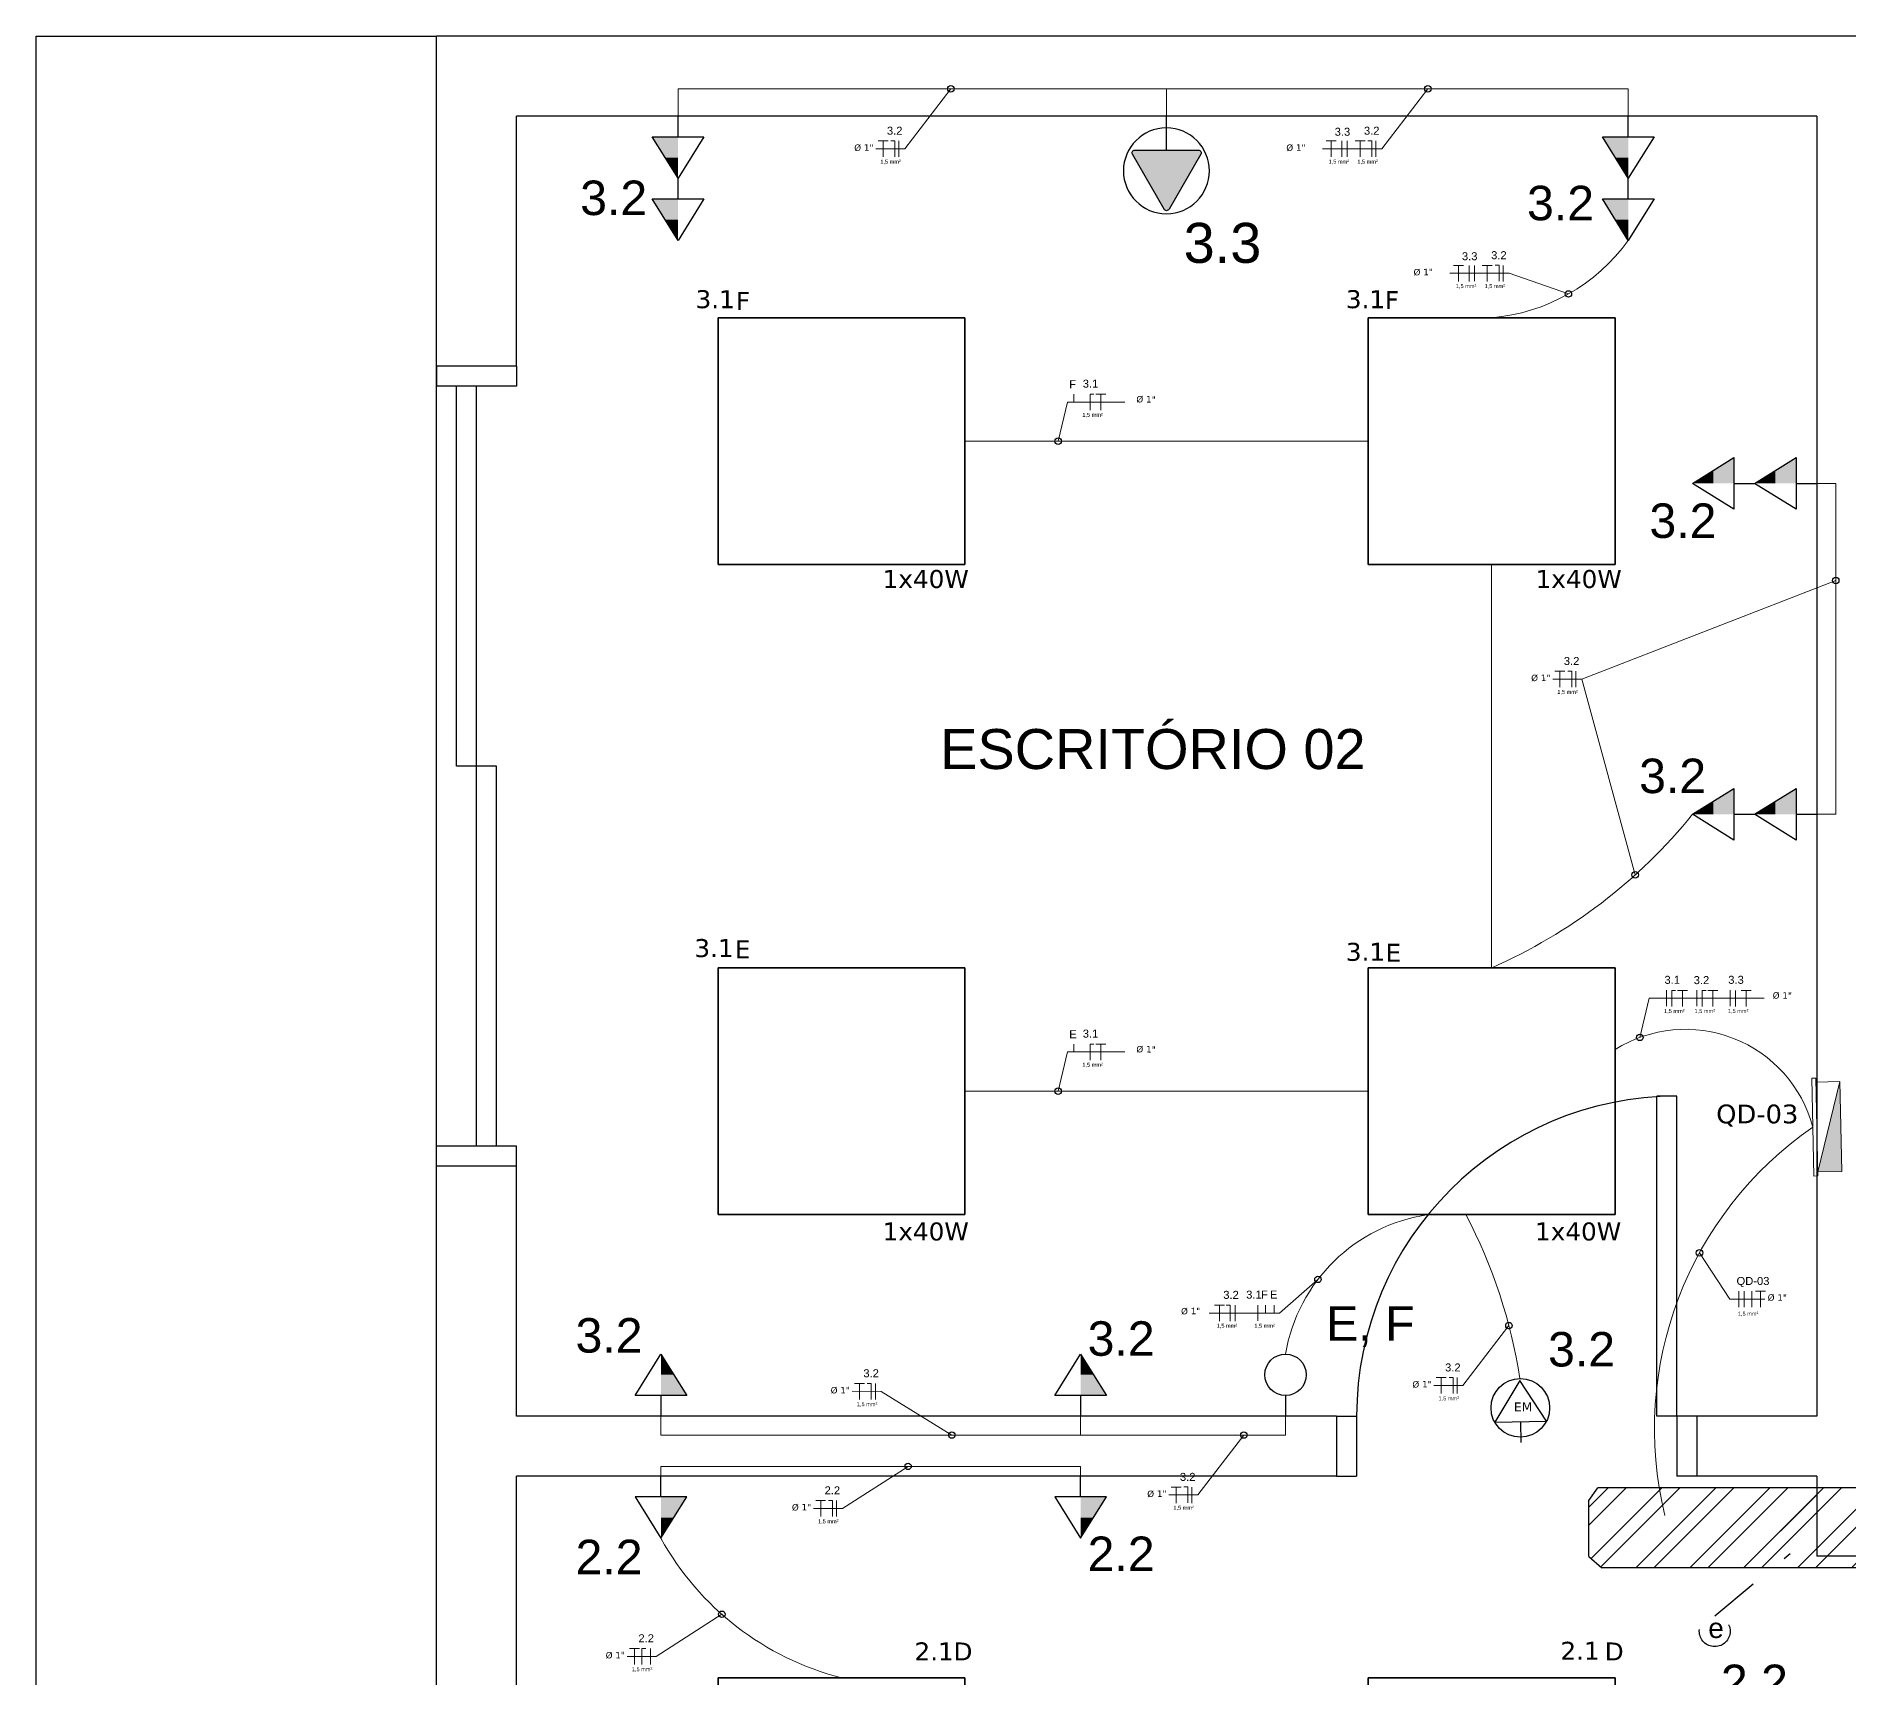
# Model space of a CAD drawing. Header units: metres. Extents: x 3257.7 to 3310.8, y 1679.5 to 1717.1.
# Drawn here: x 3261.399 to 3265.929, y 1697.035 to 1701.139 of the extents above; entities that cross this region are included whole.
import ezdxf
from ezdxf.enums import TextEntityAlignment as Align

# ---------------------------------------------------------------- set-up
doc = ezdxf.new("R2010")
doc.units = ezdxf.units.M
doc.linetypes.add('HIDDEN2', pattern=[0.1875, 0.125, -0.0625])
doc.layers.add('DLX_BLD1_LUM', color=7, linetype='Continuous', true_color=0x55aa00)
for name, color, linetype, lineweight in [('ELE-PEÇAS', 10, 'Continuous', 13), ('Elet TEXT TOMADAS', 7, 'Continuous', 0), ('ELETRODUTO LUMINÁRIAS', 3, 'Continuous', 30), ('ELETRODUTOS', 5, 'Continuous', 20), ('REDE ELETRICA', 7, 'Continuous', 9)]:
    doc.layers.add(name, color=color, linetype=linetype, lineweight=lineweight)
for name, color, linetype in [('ELET- PEÇAS', 4, 'Continuous'), ('ELET-TOMADA', 4, 'Continuous'), ('ELETROCALHA NO FORRO', 6, 'Continuous'), ('ELETRODUTO LUMINÁRIA', 3, 'Continuous'), ('PAREDE', 4, 'Continuous'), ('PROJECAO', 1, 'HIDDEN2'), ('TEXTO-1', 7, 'Continuous'), ('VISTA', 251, 'Continuous')]:
    doc.layers.add(name, color=color, linetype=linetype)
doc.styles.add('ARIAL', font='arial.ttf')
doc.styles.add('GYN_Carimbo_Página', font='arial.ttf', dxfattribs={"height": 0.6})
doc.styles.add('KDF2', font='verdana.ttf', dxfattribs={"width": 0.9})
doc.styles.get("Standard").update_dxf_attribs({"font": 'arial.ttf'})
doc.styles.add('TableTextStyle', font='')
doc.styles.add('VERDANA', font='verdana.ttf')
doc.styles.get('TableTextStyle').set_extended_font_data('VERDANA.TTF')

# ---------------------------------------------------------------- blocks, each defined once
blk = doc.blocks.new('*U12')
blk.add_line((0, 0.12), (0, 0))
blk.add_circle((0, 0.24), 0.12)
at = {"layer": 'REDE ELETRICA', "style": 'GYN_Carimbo_Página'}
blk.add_attdef('COMANDO', text='', height=0.2, dxfattribs=at).set_placement((0, 0.542), align=Align.MIDDLE_CENTER)
blk = doc.blocks.new('*U15')
for points in [[(0, 0.36), (-0.075, 0.24), (0, 0.24)], [(0, 0.24), (-0.075, 0.24), (-0.15, 0.12), (0, 0.12)]]:
    blk.add_hatch(color=256).paths.add_polyline_path(points)
for p, q in [((0, 0.36), (-0.15, 0.12)), ((0.15, 0.12), (0, 0.36)), ((-0.15, 0.12), (0.15, 0.12)), ((0, 0.12), (0, 0))]:
    blk.add_line(p, q)
at = {"layer": 'REDE ELETRICA', "style": 'GYN_Carimbo_Página'}
blk.add_attdef('CIRCUITO', text='', height=0.2, dxfattribs=at).set_placement((0, 0.542), align=Align.MIDDLE_CENTER)
blk = doc.blocks.new('TOM-BAIXA')
at = {"layer": 'ELET- PEÇAS'}
blk.add_line((0, -0.0898), (0, 0), dxfattribs=at)
blk.add_lwpolyline([(0.0065, -0.2469), (0.0907, -0.101, 0.57735), (0.0842, -0.0898), (-0.0842, -0.0898, 0.57735), (-0.0907, -0.101), (-0.0065, -0.2469, 0.57735)], format="xyb", close=True, dxfattribs=at)
blk = doc.blocks.new('bifasica')
at = {"layer": 'ELET-TOMADA', "ltscale": 0.5}
blk.add_hatch(color=256, dxfattribs=at).paths.add_polyline_path([(-0.0435, -0.0838, 0.57735), (-0.0322, -0.0903), (0.1136, -0.0061, 0.57735), (0.1136, 0.0068), (-0.0322, 0.0911, 0.57735), (-0.0435, 0.0846)])
at = {"layer": 'ELETRODUTO LUMINÁRIAS'}
blk.add_circle((0.0116, 0.0009), 0.1139, dxfattribs=at)
at = {"layer": 'ELET-TOMADA', "ltscale": 0.5, "rotation": 90}
blk.add_blockref('TOM-BAIXA', (-0.1333, 0.0004), dxfattribs=at)
blk = doc.blocks.new('QLT SOBRE-50')
at = {"ltscale": 0.03}
h = blk.add_hatch(color=3, dxfattribs=at)
h.set_gradient(color1=(0, 255, 0), color2=(0, 255, 0), tint=1)
h.paths.add_polyline_path([(-0.225, 0.12), (-0.225, 0), (0.225, 0)])
for p, q in [((-0.245, 0.12), (-0.245, 0.14)), ((0.245, 0.14), (-0.245, 0.14)), ((0.245, 0.12), (-0.245, 0.12)), ((-0.225, 0.12), (-0.225, 0)), ((0.225, 0), (-0.225, 0.12)), ((0.225, 0), (0.225, 0.12)), ((0.245, 0.12), (0.245, 0.14)), ((-0.225, 0), (0.225, 0))]:
    blk.add_line(p, q)
blk = doc.blocks.new('*U36')
for p, q in [((0, 0.36), (-0.15, 0.12)), ((0.15, 0.12), (0, 0.36)), ((-0.15, 0.12), (0.15, 0.12)), ((0, 0.12), (0, 0))]:
    blk.add_line(p, q)
blk.add_circle((0, 0.2), 0.17)
at = {"layer": 'REDE ELETRICA', "style": 'GYN_Carimbo_Página'}
blk.add_attdef('CIRCUITO', text='', height=0.2, dxfattribs=at).set_placement((0, 0.542), align=Align.MIDDLE_CENTER)

msp = doc.modelspace()

# ---------------------------------------------------------------- hatches: boundary and pattern name
at = {"layer": 'ELETROCALHA NO FORRO'}
h = msp.add_hatch(dxfattribs=at)
h.set_pattern_fill('ANSI32', color=256, scale=0.01)
h.paths.add_polyline_path([(3272.9616, 1696.3353), (3272.4185, 1696.3353, -0.027694), (3272.3336, 1696.3101, 0.051154), (3272.2886, 1696.1353), (3272.9616, 1696.1353)])
h.paths.add_polyline_path([(3272.3336, 1696.3101, -0.058231), (3272.1491, 1696.2886), (3272.1491, 1696.2386), (3272.1491, 1696.1353), (3272.2886, 1696.1353, -0.051154)])
h.paths.add_polyline_path([(3272.3336, 1696.3101, -0.007623), (3272.3433, 1696.3353), (3271.9491, 1696.3353), (3271.9491, 1696.2886), (3272.1491, 1696.2886, 0.058231)])
h.paths.add_polyline_path([(3272.1491, 1696.2886), (3271.9491, 1696.2886), (3271.9491, 1696.2386), (3272.1491, 1696.2386)])
h.paths.add_polyline_path([(3272.1491, 1696.2386), (3271.9491, 1696.2386), (3271.9491, 1696.1353), (3272.1491, 1696.1353)])
h.paths.add_polyline_path([(3275.3991, 1696.3353), (3272.9616, 1696.3353), (3272.9616, 1696.1353), (3275.3991, 1696.1353)])
h.paths.add_polyline_path([(3276.3616, 1696.3353), (3276.0042, 1696.3353), (3275.9596, 1696.3697), (3275.9596, 1696.777, 0.170652), (3275.7596, 1696.6927), (3275.7596, 1696.3663), (3275.7231, 1696.3353), (3275.5491, 1696.3353), (3275.5491, 1696.1353), (3276.3616, 1696.1353)])
h.paths.add_polyline_path([(3275.5031, 1696.3353), (3275.3991, 1696.3353), (3275.3991, 1696.1353), (3275.5031, 1696.1353)])
h.paths.add_polyline_path([(3275.5491, 1696.3353), (3275.5031, 1696.3353), (3275.5031, 1696.1353), (3275.5491, 1696.1353)])
h.paths.add_polyline_path([(3276.7193, 1696.2973), (3276.6702, 1696.3353), (3276.3616, 1696.3353), (3276.3616, 1696.1353), (3276.6742, 1696.1353), (3276.7193, 1696.1648)])
h.paths.add_polyline_path([(3275.8991, 1698.2861), (3275.7764, 1698.2861), (3275.7596, 1698.2709), (3275.7596, 1697.6886), (3275.8491, 1697.6886), (3275.8991, 1697.6886)])
h.paths.add_polyline_path([(3275.9491, 1698.2793), (3275.9394, 1698.2861), (3275.8991, 1698.2861), (3275.8991, 1697.6886), (3275.9491, 1697.6886)])
h.paths.add_polyline_path([(3275.9596, 1698.272), (3275.9491, 1698.2793), (3275.9491, 1697.6886), (3275.8991, 1697.6886), (3275.8991, 1697.5386), (3275.8491, 1697.5386), (3275.7596, 1697.5386), (3275.7596, 1696.6927, -0.170652), (3275.9596, 1696.777)])
h.paths.add_polyline_path([(3275.8991, 1697.6886), (3275.8491, 1697.6886), (3275.8491, 1697.5386), (3275.8991, 1697.5386)], flags=17)
h.paths.add_polyline_path([(3275.8491, 1697.6886), (3275.7596, 1697.6886), (3275.7596, 1697.5386), (3275.8491, 1697.5386)], flags=17)
h.paths.add_polyline_path([(3269.2491, 1697.5095), (3267.5618, 1697.5095, 0.025129), (3267.5652, 1697.3095), (3269.2491, 1697.3095)])
h.paths.add_polyline_path([(3268.9358, 1697.4869), (3269.0652, 1697.4869), (3269.0005, 1697.3834)], flags=16)
h.paths.add_polyline_path([(3269.4491, 1697.5095), (3269.2491, 1697.5095), (3269.2491, 1697.3095), (3269.4379, 1697.3095), (3269.4491, 1697.2994)])
h.paths.add_polyline_path([(3267.5618, 1697.5095), (3266.3249, 1697.5095), (3266.3249, 1697.4869), (3266.3896, 1697.4869), (3266.3249, 1697.3834, 0.039705), (3266.3556, 1697.3095), (3267.5652, 1697.3095, -0.025129)])
h.paths.add_polyline_path([(3266.3249, 1697.3834), (3266.2603, 1697.4869), (3266.3249, 1697.4869), (3266.3249, 1697.5095), (3265.9991, 1697.5095), (3265.9991, 1697.3386), (3265.8491, 1697.3386), (3265.8491, 1697.5095), (3265.3017, 1697.5095), (3265.2791, 1697.478), (3265.2791, 1697.3379), (3265.3122, 1697.3095), (3266.3556, 1697.3095, -0.039705)])
h.paths.add_polyline_path([(3265.9991, 1697.5095), (3265.8491, 1697.5095), (3265.8491, 1697.3386), (3265.9991, 1697.3386)], flags=17)
h.paths.add_polyline_path([(3276.4581, 1698.1019), (3276.6799, 1698.1019), (3276.6799, 1698.1694), (3276.4581, 1698.1694)], flags=9)
h = msp.add_hatch(dxfattribs=at)
h.set_pattern_fill('ANSI32', color=256, scale=0.01)
h.paths.add_polyline_path([(3266.2717, 1696.8387, 0.010536), (3266.226, 1696.8539, -0.624493), (3266.2116, 1696.8515), (3266.0717, 1696.7529), (3266.0717, 1696.0851), (3266.1543, 1696.0335), (3266.206, 1696.0335), (3266.206, 1696.0982), (3266.2717, 1696.0571)])
h.paths.add_polyline_path([(3266.2717, 1697.2678), (3266.3106, 1697.3095), (3267.5652, 1697.3095, -0.025129), (3267.5618, 1697.5095), (3265.9991, 1697.5095), (3265.9991, 1697.3386), (3265.8491, 1697.3386), (3265.8491, 1697.5095), (3265.3017, 1697.5095), (3265.2791, 1697.478), (3265.2791, 1697.3379), (3265.3122, 1697.3095), (3266.035, 1697.3095), (3266.0717, 1697.2643), (3266.0717, 1696.8898, -0.031123), (3266.2104, 1696.8585, -1.003557), (3266.226, 1696.8539, -0.010536), (3266.2717, 1696.8387)])
h.paths.add_polyline_path([(3266.3249, 1697.3834), (3266.2603, 1697.4869), (3266.3896, 1697.4869)], flags=16)
h.paths.add_polyline_path([(3266.2116, 1696.8515, -0.229284), (3266.2104, 1696.8585, 0.031123), (3266.0717, 1696.8898), (3266.0717, 1696.7529)])
h.paths.add_polyline_path([(3266.2717, 1696.01), (3266.206, 1695.9689), (3266.206, 1696.0335), (3266.1543, 1696.0335), (3266.0717, 1695.9819), (3266.0717, 1695.2582), (3266.1543, 1695.2066), (3266.206, 1695.2066), (3266.206, 1695.2713), (3266.2717, 1695.2302)])
h.paths.add_polyline_path([(3266.2717, 1695.183), (3266.206, 1695.142), (3266.206, 1695.2066), (3266.1543, 1695.2066), (3266.0717, 1695.155), (3266.0717, 1694.9074), (3266.1002, 1694.8722), (3266.2407, 1694.8722), (3266.2717, 1694.9038)])
h.paths.add_polyline_path([(3266.2411, 1695.2481), (3266.3507, 1695.2481), (3266.3507, 1695.3757), (3266.2411, 1695.3757)], flags=9)

# ---------------------------------------------------------------- linework, layer by layer
msp.add_line((3261.3991, 1694.1486), (3261.3991, 1701.0786))
for points in [[(3261.3991, 1701.1386), (3262.3991, 1701.1386)], [(3261.3991, 1701.0186), (3261.3991, 1701.1386)], [(3261.3991, 1697.7286), (3261.3991, 1697.8486)]]:
    msp.add_lwpolyline(points)
for centre in [(3263.6848, 1701.007), (3264.877, 1701.007), (3265.2284, 1700.4943), (3263.9532, 1700.1261), (3265.8966, 1699.778), (3265.3951, 1699.0418), (3265.407, 1698.6356), (3263.9532, 1698.5011), (3265.556, 1698.0969), (3264.6025, 1698.0306), (3265.0798, 1697.915), (3263.6876, 1697.6415), (3264.4171, 1697.6415), (3263.5779, 1697.5631), (3263.1125, 1697.1933)]:
    msp.add_circle(centre, 0.00812)
at = {"layer": 'DLX_BLD1_LUM'}
for points in [[(3263.1031, 1699.8176, 0), (3263.1031, 1700.4346, 0)], [(3263.1031, 1700.4346, 0), (3263.1031, 1700.4346, 0)], [(3263.1031, 1700.4346, 0), (3263.1031, 1699.8176, 0)], [(3263.1031, 1700.4346, 0), (3263.7201, 1700.4346, 0)], [(3263.7201, 1700.4346, 0), (3263.1031, 1700.4346, 0)], [(3263.1031, 1700.4346, 0), (3263.1031, 1700.4346, 0)], [(3263.1031, 1700.4346, 0), (3263.1031, 1699.8176, 0)], [(3263.7201, 1700.4346, 0), (3263.1031, 1700.4346, 0)], [(3263.1031, 1699.8176, 0), (3263.1031, 1700.4346, 0)], [(3263.1031, 1700.4346, 0), (3263.7201, 1700.4346, 0)], [(3263.7201, 1700.4346, 0), (3263.7201, 1699.8176, 0)], [(3263.7201, 1699.8176, 0), (3263.7201, 1700.4346, 0)], [(3263.7201, 1700.4346, 0), (3263.7201, 1700.4346, 0)], [(3263.7201, 1700.4346, 0), (3263.7201, 1700.4346, 0)], [(3263.7201, 1699.8176, 0), (3263.7201, 1700.4346, 0)], [(3263.7201, 1700.4346, 0), (3263.7201, 1699.8176, 0)], [(3264.7281, 1699.8176, 0), (3264.7281, 1700.4346, 0)], [(3264.7281, 1700.4346, 0), (3264.7281, 1700.4346, 0)], [(3264.7281, 1700.4346, 0), (3264.7281, 1699.8176, 0)], [(3264.7281, 1700.4346, 0), (3265.3451, 1700.4346, 0)], [(3265.3451, 1700.4346, 0), (3264.7281, 1700.4346, 0)], [(3264.7281, 1700.4346, 0), (3264.7281, 1700.4346, 0)], [(3264.7281, 1700.4346, 0), (3264.7281, 1699.8176, 0)], [(3265.3451, 1700.4346, 0), (3264.7281, 1700.4346, 0)], [(3264.7281, 1699.8176, 0), (3264.7281, 1700.4346, 0)], [(3264.7281, 1700.4346, 0), (3265.3451, 1700.4346, 0)], [(3265.3451, 1700.4346, 0), (3265.3451, 1699.8176, 0)], [(3265.3451, 1699.8176, 0), (3265.3451, 1700.4346, 0)], [(3265.3451, 1700.4346, 0), (3265.3451, 1700.4346, 0)], [(3265.3451, 1700.4346, 0), (3265.3451, 1700.4346, 0)], [(3265.3451, 1699.8176, 0), (3265.3451, 1700.4346, 0)], [(3265.3451, 1700.4346, 0), (3265.3451, 1699.8176, 0)], [(3263.8913, 1700.3001, 0), (3263.8913, 1700.3001, 0)], [(3263.8913, 1700.3001, 0), (3263.8913, 1700.3001, 0)], [(3263.7201, 1699.8176, 0), (3263.1031, 1699.8176, 0)], [(3263.1031, 1699.8176, 0), (3263.1031, 1699.8176, 0)], [(3263.1031, 1699.8176, 0), (3263.7201, 1699.8176, 0)], [(3263.1031, 1699.8176, 0), (3263.1031, 1699.8176, 0)], [(3263.1031, 1699.8176, 0), (3263.7201, 1699.8176, 0)], [(3263.7201, 1699.8176, 0), (3263.1031, 1699.8176, 0)], [(3263.7201, 1699.8176, 0), (3263.7201, 1699.8176, 0)], [(3263.7201, 1699.8176, 0), (3263.7201, 1699.8176, 0)], [(3265.3451, 1699.8176, 0), (3264.7281, 1699.8176, 0)], [(3264.7281, 1699.8176, 0), (3264.7281, 1699.8176, 0)], [(3264.7281, 1699.8176, 0), (3265.3451, 1699.8176, 0)], [(3264.7281, 1699.8176, 0), (3264.7281, 1699.8176, 0)], [(3264.7281, 1699.8176, 0), (3265.3451, 1699.8176, 0)], [(3265.3451, 1699.8176, 0), (3264.7281, 1699.8176, 0)], [(3265.3451, 1699.8176, 0), (3265.3451, 1699.8176, 0)], [(3265.3451, 1699.8176, 0), (3265.3451, 1699.8176, 0)], [(3263.1031, 1698.1926, 0), (3263.1031, 1698.8096, 0)], [(3263.1031, 1698.8096, 0), (3263.1031, 1698.8096, 0)], [(3263.1031, 1698.8096, 0), (3263.1031, 1698.1926, 0)], [(3263.1031, 1698.8096, 0), (3263.7201, 1698.8096, 0)], [(3263.7201, 1698.8096, 0), (3263.1031, 1698.8096, 0)], [(3263.1031, 1698.8096, 0), (3263.1031, 1698.8096, 0)], [(3263.1031, 1698.8096, 0), (3263.1031, 1698.1926, 0)], [(3263.7201, 1698.8096, 0), (3263.1031, 1698.8096, 0)], [(3263.1031, 1698.1926, 0), (3263.1031, 1698.8096, 0)], [(3263.1031, 1698.8096, 0), (3263.7201, 1698.8096, 0)], [(3263.7201, 1698.8096, 0), (3263.7201, 1698.1926, 0)], [(3263.7201, 1698.1926, 0), (3263.7201, 1698.8096, 0)], [(3263.7201, 1698.8096, 0), (3263.7201, 1698.8096, 0)], [(3263.7201, 1698.8096, 0), (3263.7201, 1698.8096, 0)], [(3263.7201, 1698.1926, 0), (3263.7201, 1698.8096, 0)], [(3263.7201, 1698.8096, 0), (3263.7201, 1698.1926, 0)], [(3264.7281, 1698.1926, 0), (3264.7281, 1698.8096, 0)], [(3264.7281, 1698.8096, 0), (3264.7281, 1698.8096, 0)], [(3264.7281, 1698.8096, 0), (3264.7281, 1698.1926, 0)], [(3264.7281, 1698.8096, 0), (3265.3451, 1698.8096, 0)], [(3265.3451, 1698.8096, 0), (3264.7281, 1698.8096, 0)], [(3264.7281, 1698.8096, 0), (3264.7281, 1698.8096, 0)], [(3264.7281, 1698.8096, 0), (3264.7281, 1698.1926, 0)], [(3265.3451, 1698.8096, 0), (3264.7281, 1698.8096, 0)], [(3264.7281, 1698.1926, 0), (3264.7281, 1698.8096, 0)], [(3264.7281, 1698.8096, 0), (3265.3451, 1698.8096, 0)], [(3265.3451, 1698.8096, 0), (3265.3451, 1698.1926, 0)], [(3265.3451, 1698.1926, 0), (3265.3451, 1698.8096, 0)], [(3265.3451, 1698.8096, 0), (3265.3451, 1698.8096, 0)], [(3265.3451, 1698.8096, 0), (3265.3451, 1698.8096, 0)], [(3265.3451, 1698.1926, 0), (3265.3451, 1698.8096, 0)], [(3265.3451, 1698.8096, 0), (3265.3451, 1698.1926, 0)], [(3263.8913, 1698.6751, 0), (3263.8913, 1698.6751, 0)], [(3263.8913, 1698.6751, 0), (3263.8913, 1698.6751, 0)], [(3263.7201, 1698.1926, 0), (3263.1031, 1698.1926, 0)], [(3263.1031, 1698.1926, 0), (3263.1031, 1698.1926, 0)], [(3263.1031, 1698.1926, 0), (3263.7201, 1698.1926, 0)], [(3263.1031, 1698.1926, 0), (3263.1031, 1698.1926, 0)], [(3263.1031, 1698.1926, 0), (3263.7201, 1698.1926, 0)], [(3263.7201, 1698.1926, 0), (3263.1031, 1698.1926, 0)], [(3263.7201, 1698.1926, 0), (3263.7201, 1698.1926, 0)], [(3263.7201, 1698.1926, 0), (3263.7201, 1698.1926, 0)], [(3265.3451, 1698.1926, 0), (3264.7281, 1698.1926, 0)], [(3264.7281, 1698.1926, 0), (3264.7281, 1698.1926, 0)], [(3264.7281, 1698.1926, 0), (3265.3451, 1698.1926, 0)], [(3264.7281, 1698.1926, 0), (3264.7281, 1698.1926, 0)], [(3264.7281, 1698.1926, 0), (3265.3451, 1698.1926, 0)], [(3265.3451, 1698.1926, 0), (3264.7281, 1698.1926, 0)], [(3265.3451, 1698.1926, 0), (3265.3451, 1698.1926, 0)], [(3265.3451, 1698.1926, 0), (3265.3451, 1698.1926, 0)], [(3263.1031, 1696.4176, 0), (3263.1031, 1697.0346, 0)], [(3263.1031, 1697.0346, 0), (3263.1031, 1697.0346, 0)], [(3263.1031, 1697.0346, 0), (3263.1031, 1696.4176, 0)], [(3263.1031, 1697.0346, 0), (3263.7201, 1697.0346, 0)], [(3263.7201, 1697.0346, 0), (3263.1031, 1697.0346, 0)], [(3263.1031, 1697.0346, 0), (3263.1031, 1697.0346, 0)], [(3263.1031, 1697.0346, 0), (3263.1031, 1696.4176, 0)], [(3263.7201, 1697.0346, 0), (3263.1031, 1697.0346, 0)], [(3263.1031, 1696.4176, 0), (3263.1031, 1697.0346, 0)], [(3263.1031, 1697.0346, 0), (3263.7201, 1697.0346, 0)], [(3263.7201, 1697.0346, 0), (3263.7201, 1696.4176, 0)], [(3263.7201, 1696.4176, 0), (3263.7201, 1697.0346, 0)], [(3263.7201, 1697.0346, 0), (3263.7201, 1697.0346, 0)], [(3263.7201, 1697.0346, 0), (3263.7201, 1697.0346, 0)], [(3263.7201, 1696.4176, 0), (3263.7201, 1697.0346, 0)], [(3263.7201, 1697.0346, 0), (3263.7201, 1696.4176, 0)], [(3264.7281, 1696.4176, 0), (3264.7281, 1697.0346, 0)], [(3264.7281, 1697.0346, 0), (3264.7281, 1697.0346, 0)], [(3264.7281, 1697.0346, 0), (3264.7281, 1696.4176, 0)], [(3264.7281, 1697.0346, 0), (3265.3451, 1697.0346, 0)], [(3265.3451, 1697.0346, 0), (3264.7281, 1697.0346, 0)], [(3264.7281, 1697.0346, 0), (3264.7281, 1697.0346, 0)], [(3264.7281, 1697.0346, 0), (3264.7281, 1696.4176, 0)], [(3265.3451, 1697.0346, 0), (3264.7281, 1697.0346, 0)], [(3264.7281, 1696.4176, 0), (3264.7281, 1697.0346, 0)], [(3264.7281, 1697.0346, 0), (3265.3451, 1697.0346, 0)], [(3265.3451, 1697.0346, 0), (3265.3451, 1696.4176, 0)], [(3265.3451, 1696.4176, 0), (3265.3451, 1697.0346, 0)], [(3265.3451, 1697.0346, 0), (3265.3451, 1697.0346, 0)], [(3265.3451, 1697.0346, 0), (3265.3451, 1697.0346, 0)], [(3265.3451, 1696.4176, 0), (3265.3451, 1697.0346, 0)], [(3265.3451, 1697.0346, 0), (3265.3451, 1696.4176, 0)]]:
    msp.add_polyline3d(points, dxfattribs=at)
at = {"layer": 'Elet TEXT TOMADAS', "color": 7}
for p, q in [((3263.6848, 1701.007), (3263.5699, 1700.8572)), ((3264.877, 1701.007), (3264.7621, 1700.8572)), ((3263.4975, 1700.8572), (3263.5699, 1700.8572)), ((3264.6139, 1700.8572), (3264.7621, 1700.8572)), ((3264.9318, 1700.5459), (3265.08, 1700.5459)), ((3265.2284, 1700.4943), (3265.08, 1700.5459)), ((3263.9532, 1700.1261), (3263.9763, 1700.224)), ((3264.1202, 1700.224), (3263.9763, 1700.224)), ((3265.8966, 1699.778), (3265.2617, 1699.5314)), ((3265.1893, 1699.5314), (3265.2617, 1699.5314)), ((3265.407, 1698.6356), (3265.4301, 1698.7336)), ((3265.718, 1698.7336), (3265.4301, 1698.7336)), ((3265.607, 1698.7336), (3265.5398, 1698.7336)), ((3263.9532, 1698.5011), (3263.9763, 1698.5991)), ((3264.1202, 1698.5991), (3263.9763, 1698.5991)), ((3265.556, 1698.0969), (3265.6317, 1697.981)), ((3264.6025, 1698.0306), (3264.506, 1697.9465)), ((3265.7191, 1697.981), (3265.6317, 1697.981)), ((3265.0798, 1697.915), (3264.9649, 1697.7652)), ((3263.4386, 1697.7507), (3263.511, 1697.7506)), ((3263.6876, 1697.6415), (3263.511, 1697.7506)), ((3264.8925, 1697.7652), (3264.9649, 1697.7652)), ((3264.4171, 1697.6415), (3264.3022, 1697.4916)), ((3263.5779, 1697.5631), (3263.4141, 1697.4579)), ((3264.2298, 1697.4916), (3264.3022, 1697.4916)), ((3263.3417, 1697.4579), (3263.4141, 1697.4579)), ((3263.1125, 1697.1933), (3262.9487, 1697.0881)), ((3262.8763, 1697.0881), (3262.9487, 1697.0881))]:
    msp.add_line(p, q, dxfattribs=at)
at = {"layer": 'Elet TEXT TOMADAS', "color": 7, "ltscale": 0.02}
for p, q in [((3263.5031, 1700.8768), (3263.5155, 1700.8768)), ((3263.5279, 1700.8768), (3263.5155, 1700.8768)), ((3263.5155, 1700.8368), (3263.5155, 1700.8768)), ((3263.5451, 1700.8372), (3263.5451, 1700.8772)), ((3263.5552, 1700.8369), (3263.5552, 1700.8769)), ((3264.6233, 1700.8769), (3264.6358, 1700.8769)), ((3264.6482, 1700.8769), (3264.6358, 1700.8769)), ((3264.6358, 1700.8369), (3264.6358, 1700.8769)), ((3264.6625, 1700.8369), (3264.6625, 1700.8769)), ((3264.6755, 1700.8373), (3264.6755, 1700.877)), ((3264.6952, 1700.8768), (3264.7077, 1700.8768)), ((3264.7201, 1700.8768), (3264.7077, 1700.8768)), ((3264.7077, 1700.8368), (3264.7077, 1700.8768)), ((3264.7373, 1700.8372), (3264.7373, 1700.8772)), ((3264.7474, 1700.8369), (3264.7474, 1700.8769)), ((3264.9413, 1700.5656), (3264.9537, 1700.5656)), ((3264.9662, 1700.5656), (3264.9537, 1700.5656)), ((3264.9537, 1700.5256), (3264.9537, 1700.5656)), ((3264.9805, 1700.5256), (3264.9805, 1700.5656)), ((3264.9934, 1700.5261), (3264.9934, 1700.5658)), ((3265.0132, 1700.5656), (3265.0256, 1700.5656)), ((3265.0381, 1700.5656), (3265.0256, 1700.5656)), ((3265.0256, 1700.5256), (3265.0256, 1700.5656)), ((3265.0552, 1700.5259), (3265.0552, 1700.5659)), ((3265.0653, 1700.5257), (3265.0653, 1700.5657)), ((3263.992, 1700.224), (3263.992, 1700.2438)), ((3264.0328, 1700.2037), (3264.0328, 1700.2437)), ((3264.0471, 1700.2437), (3264.0596, 1700.2437)), ((3264.072, 1700.2437), (3264.0596, 1700.2437)), ((3264.0596, 1700.2037), (3264.0596, 1700.2437)), ((3265.1949, 1699.551), (3265.2073, 1699.551)), ((3265.2198, 1699.551), (3265.2073, 1699.551)), ((3265.2073, 1699.511), (3265.2073, 1699.551)), ((3265.2369, 1699.5114), (3265.2369, 1699.5514)), ((3265.247, 1699.5112), (3265.247, 1699.5512)), ((3265.4737, 1698.7137), (3265.4737, 1698.7533)), ((3265.4866, 1698.7132), (3265.4866, 1698.7532)), ((3265.501, 1698.7532), (3265.5134, 1698.7532)), ((3265.5258, 1698.7532), (3265.5134, 1698.7532)), ((3265.5134, 1698.7132), (3265.5134, 1698.7532)), ((3265.5498, 1698.7133), (3265.5498, 1698.7533)), ((3265.5627, 1698.7132), (3265.5627, 1698.7532)), ((3265.5771, 1698.7532), (3265.5895, 1698.7532)), ((3265.6019, 1698.7532), (3265.5895, 1698.7532)), ((3265.5895, 1698.7132), (3265.5895, 1698.7532)), ((3265.6331, 1698.7137), (3265.6331, 1698.7533)), ((3265.646, 1698.7132), (3265.646, 1698.7532)), ((3265.6604, 1698.7532), (3265.6728, 1698.7532)), ((3265.6852, 1698.7532), (3265.6728, 1698.7532)), ((3265.6728, 1698.7132), (3265.6728, 1698.7532)), ((3263.992, 1698.599), (3263.992, 1698.6189)), ((3264.0328, 1698.5787), (3264.0328, 1698.6187)), ((3264.0471, 1698.6187), (3264.0596, 1698.6187)), ((3264.072, 1698.6187), (3264.0596, 1698.6187)), ((3264.0596, 1698.5787), (3264.0596, 1698.6187)), ((3265.6546, 1697.9612), (3265.6546, 1698.0012)), ((3265.6676, 1697.961), (3265.6676, 1698.001)), ((3265.6869, 1697.961), (3265.6869, 1698.001)), ((3265.6959, 1698.0009), (3265.7084, 1698.0009)), ((3265.7208, 1698.0009), (3265.7084, 1698.0009)), ((3265.7084, 1697.9609), (3265.7084, 1698.0009)), ((3264.3437, 1697.9664), (3264.3561, 1697.9664)), ((3264.3685, 1697.9664), (3264.3561, 1697.9664)), ((3264.3561, 1697.9264), (3264.3561, 1697.9664)), ((3264.3829, 1697.9264), (3264.3829, 1697.9664)), ((3264.3958, 1697.9265), (3264.3958, 1697.9665)), ((3264.4524, 1697.9267), (3264.4524, 1697.9663)), ((3264.4712, 1697.9465), (3264.4712, 1697.9665)), ((3264.4934, 1697.9465), (3264.4934, 1697.9665)), ((3263.4442, 1697.7703), (3263.4566, 1697.7703)), ((3263.4691, 1697.7703), (3263.4566, 1697.7703)), ((3263.4566, 1697.7303), (3263.4566, 1697.7703)), ((3263.4862, 1697.7306), (3263.4862, 1697.7706)), ((3263.4963, 1697.7304), (3263.4963, 1697.7704)), ((3264.8981, 1697.7849), (3264.9105, 1697.7849)), ((3264.923, 1697.7849), (3264.9105, 1697.7849)), ((3264.9105, 1697.7449), (3264.9105, 1697.7849)), ((3264.9401, 1697.7452), (3264.9401, 1697.7852)), ((3264.9502, 1697.745), (3264.9502, 1697.785)), ((3263.3473, 1697.4775), (3263.3597, 1697.4775)), ((3263.3721, 1697.4775), (3263.3597, 1697.4775)), ((3263.3597, 1697.4375), (3263.3597, 1697.4775)), ((3263.3893, 1697.4379), (3263.3893, 1697.4779)), ((3263.3994, 1697.4377), (3263.3994, 1697.4777)), ((3264.2354, 1697.5113), (3264.2478, 1697.5113)), ((3264.2603, 1697.5113), (3264.2478, 1697.5113)), ((3264.2478, 1697.4713), (3264.2478, 1697.5113)), ((3264.2774, 1697.4716), (3264.2774, 1697.5116)), ((3264.2875, 1697.4714), (3264.2875, 1697.5114)), ((3262.8819, 1697.1078), (3262.8943, 1697.1078)), ((3262.9068, 1697.1078), (3262.8943, 1697.1078)), ((3262.8943, 1697.0678), (3262.8943, 1697.1078)), ((3262.9125, 1697.0681), (3262.9125, 1697.1081)), ((3262.934, 1697.0679), (3262.934, 1697.1079))]:
    msp.add_line(p, q, dxfattribs=at)
at = {"layer": 'Elet TEXT TOMADAS'}
for p, q in [((3263.5451, 1700.8772), (3263.5351, 1700.8772)), ((3264.7373, 1700.8772), (3264.7273, 1700.8772)), ((3265.0552, 1700.5659), (3265.0452, 1700.5659)), ((3264.0328, 1700.2437), (3264.042, 1700.2437)), ((3265.2369, 1699.5514), (3265.2269, 1699.5514)), ((3265.2617, 1699.5314), (3265.3951, 1699.0418)), ((3265.4866, 1698.7532), (3265.4958, 1698.7532)), ((3265.5627, 1698.7532), (3265.5727, 1698.7532)), ((3264.0328, 1698.6187), (3264.042, 1698.6187)), ((3264.506, 1697.9465), (3264.3303, 1697.9465)), ((3264.3829, 1697.9664), (3264.3729, 1697.9664)), ((3263.4862, 1697.7706), (3263.4762, 1697.7706)), ((3264.9401, 1697.7852), (3264.9301, 1697.7852)), ((3263.3893, 1697.4779), (3263.3793, 1697.4779)), ((3264.2774, 1697.5116), (3264.2674, 1697.5116)), ((3262.9125, 1697.1081), (3262.9225, 1697.1081))]:
    msp.add_line(p, q, dxfattribs=at)
at = {"layer": 'ELETROCALHA NO FORRO'}
for p, q in [((3265.2791, 1697.478), (3265.3017, 1697.5095)), ((3265.2791, 1697.3379), (3265.2791, 1697.478)), ((3269.6249, 1697.5095), (3265.3017, 1697.5095)), ((3265.2791, 1697.3379), (3265.3122, 1697.3095)), ((3266.035, 1697.3095), (3265.3122, 1697.3095))]:
    msp.add_line(p, q, dxfattribs=at)
at = {"layer": 'ELETRODUTOS'}
for p, q in [((3263.0031, 1700.9386), (3263.0031, 1701.007)), ((3263.0031, 1701.007), (3265.3781, 1701.007)), ((3264.2241, 1700.9386), (3264.2241, 1701.007)), ((3265.3781, 1701.007), (3265.3781, 1700.9386)), ((3264.7281, 1700.1261), (3263.7201, 1700.1261)), ((3265.8966, 1700.0206), (3265.8491, 1700.0206)), ((3265.8966, 1699.1936), (3265.8966, 1700.0206)), ((3265.0366, 1698.8096), (3265.0366, 1699.8176)), ((3265.8491, 1699.1936), (3265.8966, 1699.1936)), ((3264.7281, 1698.5011), (3263.7201, 1698.5011)), ((3262.9604, 1697.6886), (3262.9604, 1697.6415)), ((3264.0091, 1697.6886), (3264.0091, 1697.6415)), ((3264.5214, 1697.6415), (3264.5214, 1697.6886)), ((3262.9604, 1697.6415), (3264.5214, 1697.6415)), ((3262.9604, 1697.5386), (3262.9604, 1697.5631)), ((3262.9604, 1697.5631), (3264.0091, 1697.5631)), ((3264.0091, 1697.5631), (3264.0091, 1697.5386))]:
    msp.add_line(p, q, dxfattribs=at)
for centre, radius, start, end in [((3264.9953, 1700.9054), 0.4726, 275.0127, 324.0975), ((3264.4983, 1700.0338), 1.3374, 293.7371, 321.0799), ((3265.5209, 1698.3265), 0.3294, 14.9123, 122.2569), ((3266.36, 1697.6572), 0.9164, 124.6299, 193.6762), ((3264.9391, 1697.7734), 0.4236, 98.3163, 170.4422), ((3263.8147, 1697.5843), 1.3076, 8.7164, 27.7223), ((3263.5894, 1697.7307), 0.7185, 208.9068, 255.6754)]:
    msp.add_arc(centre, radius, start, end, dxfattribs=at)
at = {"layer": 'PAREDE', "linetype": 'Continuous'}
for p, q in [((3262.3991, 1700.3136), (3262.3991, 1701.1386)), ((3266.2741, 1701.1386), (3262.3991, 1701.1386)), ((3262.5991, 1700.3136), (3262.5991, 1700.9386)), ((3262.5991, 1700.3136), (3262.3991, 1700.3136)), ((3262.5991, 1698.3136), (3262.3991, 1698.3136)), ((3262.3991, 1696.9136), (3262.3991, 1698.3136)), ((3262.5991, 1697.6886), (3262.5991, 1698.3136)), ((3264.6491, 1697.6886), (3262.5991, 1697.6886)), ((3264.6491, 1697.6886), (3264.6491, 1697.5386)), ((3265.8491, 1697.6886), (3265.5491, 1697.6886)), ((3265.5491, 1697.6886), (3265.5491, 1697.5386)), ((3264.6491, 1697.5386), (3262.5991, 1697.5386)), ((3262.5991, 1696.9136), (3262.5991, 1697.5386)), ((3265.8491, 1697.5386), (3265.5491, 1697.5386))]:
    msp.add_line(p, q, dxfattribs=at)
at = {"layer": 'PAREDE'}
for p, q in [((3265.8491, 1700.9386), (3262.5991, 1700.9386)), ((3265.8491, 1700.9386), (3265.8491, 1697.6886)), ((3265.8491, 1697.5386), (3265.8491, 1697.3386)), ((3265.9991, 1697.3386), (3265.8491, 1697.3386))]:
    msp.add_line(p, q, dxfattribs=at)
at = {"layer": 'PROJECAO'}
msp.add_line((3265.5941, 1697.1894), (3265.7825, 1697.3452), dxfattribs=at)
msp.add_circle((3265.5941, 1697.1509), 0.0385, dxfattribs=at)
at = {"layer": 'VISTA', "linetype": 'Continuous'}
for p, q in [((3262.3991, 1700.3136), (3262.3991, 1700.2636)), ((3262.3991, 1698.3136), (3262.3991, 1700.3136)), ((3262.5991, 1700.3136), (3262.5991, 1700.2636)), ((3262.5991, 1700.2636), (3262.3991, 1700.2636)), ((3262.4491, 1699.3136), (3262.4491, 1700.2636)), ((3262.4991, 1698.3636), (3262.4991, 1700.2636)), ((3262.5491, 1699.3136), (3262.4491, 1699.3136)), ((3262.5491, 1698.3636), (3262.5491, 1699.3136)), ((3265.4991, 1698.4886), (3265.4491, 1698.4886)), ((3265.4491, 1697.6886), (3265.4491, 1698.4886)), ((3265.4991, 1697.6886), (3265.4991, 1698.4886)), ((3262.3991, 1698.3136), (3262.3991, 1698.3636)), ((3262.5991, 1698.3636), (3262.3991, 1698.3636)), ((3262.5991, 1698.3136), (3262.5991, 1698.3636)), ((3264.6491, 1697.6886), (3264.6991, 1697.6886)), ((3264.6991, 1697.6886), (3264.6991, 1697.5386)), ((3265.4991, 1697.6886), (3265.4491, 1697.6886)), ((3265.5491, 1697.6886), (3265.4991, 1697.6886)), ((3265.4991, 1697.6886), (3265.4991, 1697.5386)), ((3264.6491, 1697.5386), (3264.6991, 1697.5386)), ((3265.5491, 1697.5386), (3265.4991, 1697.5386))]:
    msp.add_line(p, q, dxfattribs=at)
msp.add_arc((3265.4991, 1697.6886), 0.8, 90, 180, dxfattribs=at)

# ---------------------------------------------------------------- block references
at = {"layer": 'ELE-PEÇAS', "xscale": 0.5, "yscale": 0.5, "zscale": 0.5, "rotation": 91.29096480811596}
msp.add_blockref('QLT SOBRE-50', (3265.9092, 1698.4129), dxfattribs=at)
at = {"layer": 'ELET-TOMADA', "color": 1, "lineweight": 25, "xscale": -0.9426021381704572, "yscale": 0.9426021381704572, "zscale": 0.9426021381704572, "rotation": 90}
msp.add_blockref('bifasica', (3264.2245, 1700.813), dxfattribs=at)
at = {"layer": 'ELETRODUTO LUMINÁRIA', "xscale": -0.4310284338323022, "yscale": 0.4310284338323022, "zscale": 0.4310284338323022}
for p, rotation in [((3263.0031, 1700.9386), 180), ((3265.3781, 1700.9386), 180), ((3265.8491, 1700.0206), 90), ((3265.8491, 1699.1936), 90)]:
    msp.add_blockref('*U15', p, dxfattribs=dict(at, rotation=rotation))
at = {"layer": 'ELETRODUTO LUMINÁRIA'}
ref = msp.add_blockref('*U15', (3263.0031, 1700.7834), dxfattribs=dict(at, xscale=-0.4310284338323022, yscale=0.4310284338323022, zscale=0.4310284338323022, rotation=180))
ref.add_attrib('CIRCUITO', '3.2', dxfattribs={"layer": 'REDE ELETRICA', "height": 0.08621, "style": 'GYN_Carimbo_Página'}).set_placement((3262.8423, 1700.7346), align=Align.MIDDLE_CENTER)
ref = msp.add_blockref('*U15', (3265.3781, 1700.7834), dxfattribs=dict(at, xscale=-0.4310284338323022, yscale=0.4310284338323022, zscale=0.4310284338323022, rotation=180))
ref.add_attrib('CIRCUITO', '3.2', dxfattribs={"layer": 'REDE ELETRICA', "height": 0.08621, "style": 'GYN_Carimbo_Página'}).set_placement((3265.2087, 1700.7216), align=Align.MIDDLE_CENTER)
ref = msp.add_blockref('*U15', (3265.6939, 1700.0206), dxfattribs=dict(at, xscale=-0.4310284338323022, yscale=0.4310284338323022, zscale=0.4310284338323022, rotation=90))
ref.add_attrib('CIRCUITO', '3.2', dxfattribs={"layer": 'REDE ELETRICA', "height": 0.08621, "style": 'GYN_Carimbo_Página'}).set_placement((3265.5147, 1699.9274), align=Align.MIDDLE_CENTER)
ref = msp.add_blockref('*U15', (3265.6939, 1699.1936), dxfattribs=dict(at, xscale=-0.4310284338323022, yscale=0.4310284338323022, zscale=0.4310284338323022, rotation=90))
ref.add_attrib('CIRCUITO', '3.2', dxfattribs={"layer": 'REDE ELETRICA', "height": 0.08621, "style": 'GYN_Carimbo_Página'}).set_placement((3265.4889, 1699.2894), align=Align.MIDDLE_CENTER)
ref = msp.add_blockref('*U15', (3262.9604, 1697.6886), dxfattribs=dict(at, xscale=-0.4310284338323022, yscale=0.4310284338323022, zscale=0.4310284338323022))
ref.add_attrib('CIRCUITO', '3.2', dxfattribs={"layer": 'REDE ELETRICA', "height": 0.08621, "style": 'GYN_Carimbo_Página'}).set_placement((3262.8307, 1697.8906), align=Align.MIDDLE_CENTER)
ref = msp.add_blockref('*U15', (3264.0091, 1697.6886), dxfattribs=dict(at, xscale=-0.4310284338323022, yscale=0.4310284338323022, zscale=0.4310284338323022))
ref.add_attrib('CIRCUITO', '3.2', dxfattribs={"layer": 'REDE ELETRICA', "height": 0.08621, "style": 'GYN_Carimbo_Página'}).set_placement((3264.1105, 1697.8827), align=Align.MIDDLE_CENTER)
ref = msp.add_blockref('*U12', (3264.5214, 1697.6886), dxfattribs=dict(at, xscale=0.4310284338323022, yscale=0.4310284338323022, zscale=0.4310284338323022))
ref.add_attrib('COMANDO', 'E, F', dxfattribs={"layer": 'REDE ELETRICA', "height": 0.08621, "style": 'GYN_Carimbo_Página'}).set_placement((3264.7335, 1697.9205), align=Align.MIDDLE_CENTER)
ref = msp.add_blockref('*U36', (3265.1096, 1697.623), dxfattribs=dict(at, xscale=0.4310284338323022, yscale=0.4310284338323022, zscale=0.4310284338323022, rotation=0.8616747766693797))
ref.add_attrib('CIRCUITO', '3.2', dxfattribs={"layer": 'REDE ELETRICA', "height": 0.08621, "style": 'GYN_Carimbo_Página'}).set_placement((3265.2613, 1697.8559), align=Align.MIDDLE_CENTER)
ref = msp.add_blockref('*U15', (3262.9604, 1697.5386), dxfattribs=dict(at, xscale=0.4310284338323022, yscale=0.4310284338323022, zscale=0.4310284338323022, rotation=180))
ref.add_attrib('CIRCUITO', '2.2', dxfattribs={"layer": 'REDE ELETRICA', "height": 0.08621, "style": 'GYN_Carimbo_Página'}).set_placement((3262.8307, 1697.3366), align=Align.MIDDLE_CENTER)
ref = msp.add_blockref('*U15', (3264.0091, 1697.5386), dxfattribs=dict(at, xscale=0.4310284338323022, yscale=0.4310284338323022, zscale=0.4310284338323022, rotation=180))
ref.add_attrib('CIRCUITO', '2.2', dxfattribs={"layer": 'REDE ELETRICA', "height": 0.08621, "style": 'GYN_Carimbo_Página'}).set_placement((3264.1105, 1697.3445), align=Align.MIDDLE_CENTER)
ref = msp.add_blockref('*U36', (3265.9263, 1696.8726), dxfattribs=dict(at, xscale=0.4310284338323022, yscale=0.4310284338323022, zscale=0.4310284338323022, rotation=90.86167477666937))
ref.add_attrib('CIRCUITO', '2.2', dxfattribs={"layer": 'REDE ELETRICA', "height": 0.08621, "style": 'GYN_Carimbo_Página'}).set_placement((3265.6934, 1697.0243), align=Align.MIDDLE_CENTER)

# ---------------------------------------------------------------- texts
for s, p in [('3.3', (3264.2668, 1700.572)), ('ESCRITÓRIO 02', (3263.6582, 1699.3065))]:
    msp.add_text(s, height=0.1).set_placement(p)
at = {"layer": 'Elet TEXT TOMADAS', "color": 7, "ltscale": 0.05, "style": 'ARIAL'}
for s, height, rotation, p in [('3.2', 0.02, 360, (3263.5252, 1700.8924)), ('3.3', 0.02, 360, (3264.6443, 1700.8898)), ('3.2', 0.02, 360, (3264.7174, 1700.8924)), ('1,5 mm²', 0.01, 360, (3263.5088, 1700.8201)), ('1,5 mm²', 0.01, 360, (3264.6291, 1700.8201)), ('1,5 mm²', 0.01, 360, (3264.701, 1700.8201)), ('3.2', 0.02, 360, (3265.0353, 1700.5812)), ('3.3', 0.02, 360, (3264.9623, 1700.5786)), ('1,5 mm²', 0.01, 360, (3264.9471, 1700.5089)), ('1,5 mm²', 0.01, 360, (3265.019, 1700.5089)), ('F', 0.02, 360, (3263.9808, 1700.2585)), ('3.1', 0.02, 0, (3264.0146, 1700.26)), ('1,5 mm²', 0.01, 0, (3264.0137, 1700.187)), ('3.2', 0.02, 360, (3265.217, 1699.5666)), ('1,5 mm²', 0.01, 360, (3265.2007, 1699.4943)), ('3.1', 0.02, 0, (3265.4685, 1698.7695)), ('3.2', 0.02, 0, (3265.5416, 1698.7688)), ('3.3', 0.02, 0, (3265.6279, 1698.7695)), ('1,5 mm²', 0.01, 0, (3265.4675, 1698.6965)), ('1,5 mm²', 0.01, 0, (3265.5437, 1698.6965)), ('1,5 mm²', 0.01, 0, (3265.627, 1698.6965)), ('E', 0.02, 360, (3263.9808, 1698.6336)), ('3.1', 0.02, 0, (3264.0146, 1698.635)), ('1,5 mm²', 0.01, 0, (3264.0137, 1698.562)), ('QD-03', 0.02, 0, (3265.6486, 1698.0166)), ('3.2', 0.02, 360, (3264.3658, 1697.9819)), ('3.1', 0.02, 360, (3264.4231, 1697.9825)), ('F', 0.02, 360, (3264.4603, 1697.9827)), ('E', 0.02, 360, (3264.4825, 1697.9827)), ('1,5 mm²', 0.01, 0, (3265.6519, 1697.9397)), ('1,5 mm²', 0.01, 360, (3264.3494, 1697.9096)), ('1,5 mm²', 0.01, 360, (3264.4436, 1697.9095)), ('3.2', 0.02, 360, (3263.4663, 1697.7859)), ('3.2', 0.02, 360, (3264.9202, 1697.8004)), ('1,5 mm²', 0.01, 360, (3263.45, 1697.7136)), ('1,5 mm²', 0.01, 360, (3264.9039, 1697.7281)), ('3.2', 0.02, 360, (3264.2575, 1697.5268)), ('2.2', 0.02, 360, (3263.3694, 1697.4931)), ('1,5 mm²', 0.01, 360, (3263.353, 1697.4208)), ('1,5 mm²', 0.01, 360, (3264.2412, 1697.4546)), ('2.2', 0.02, 360, (3262.9041, 1697.1233)), ('1,5 mm²', 0.01, 360, (3262.8877, 1697.051))]:
    msp.add_text(s, height=height, rotation=rotation, dxfattribs=at).set_placement(p)
at = {"layer": 'Elet TEXT TOMADAS', "style": 'KDF2'}
for rotation, p in [(0.726, (3263.4435, 1700.8519)), (0.726, (3264.5234, 1700.8519)), (0.726, (3264.8414, 1700.5407)), (359.274, (3264.1485, 1700.2232)), (0.726, (3265.1353, 1699.5262)), (359.274, (3265.7388, 1698.7327)), (359.274, (3264.1485, 1698.5982)), (359.274, (3265.7263, 1697.9775)), (0.726, (3264.2603, 1697.9431)), (0.726, (3263.3846, 1697.7454)), (0.726, (3264.8385, 1697.76)), (0.726, (3264.1758, 1697.4864)), (0.726, (3263.2877, 1697.4527)), (0.726, (3262.8223, 1697.0829))]:
    msp.add_text('%%C 1"', height=0.016, rotation=rotation, dxfattribs=at).set_placement(p)
at = {"layer": 'Elet TEXT TOMADAS', "style": 'TableTextStyle'}
for s, p in [('3.1', (3263.0469, 1700.4587)), ('F', (3263.1476, 1700.4542)), ('3.1', (3264.6722, 1700.4587)), ('F', (3264.7695, 1700.4563)), ('1x40W', (3263.5144, 1699.7592)), ('1x40W', (3265.1463, 1699.7592)), ('3.1', (3263.0439, 1698.8364)), ('E', (3263.145, 1698.8333)), ('3.1', (3264.6722, 1698.827)), ('E', (3264.7714, 1698.8246)), ('1x40W', (3263.5144, 1698.1279)), ('1x40W', (3265.1449, 1698.1279)), ('2.1', (3263.5941, 1697.078)), ('D', (3263.6914, 1697.0778)), ('2.1', (3265.2085, 1697.0795)), ('D', (3265.3191, 1697.0778))]:
    msp.add_text(s, height=0.045, dxfattribs=at).set_placement(p)
at = {"layer": 'Elet TEXT TOMADAS', "insert": (3265.578, 1697.1839), "char_height": 0.05, "attachment_point": 1}
msp.add_mtext_dynamic_manual_height_columns('e', width=0.096022, gutter_width=12.5, heights=[0], dxfattribs=at)
at = {"layer": 'ELETRODUTO LUMINÁRIA', "style": 'TableTextStyle'}
msp.add_text('EM', height=0.0225, dxfattribs=at).set_placement((3265.0921, 1697.7003))
at = {"layer": 'TEXTO-1', "ltscale": 0.05, "style": 'VERDANA'}
msp.add_text('QD-03', height=0.04691, rotation=0, dxfattribs=at).set_placement((3265.5978, 1698.4207))

doc.saveas('drawing.dxf')
